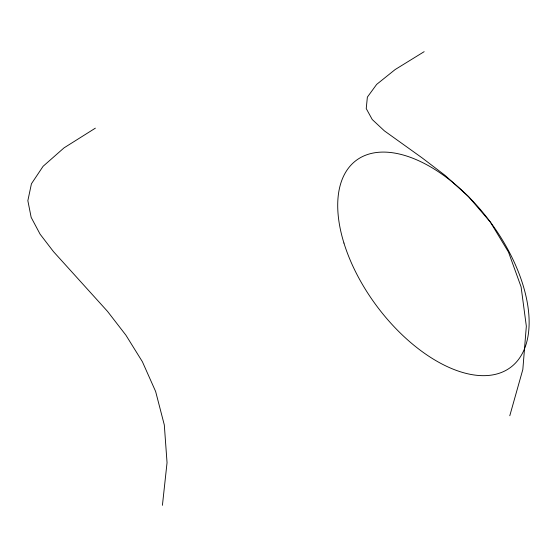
<?xml version="1.0" encoding="UTF-8"?>
<svg xmlns="http://www.w3.org/2000/svg" width="557" height="557" viewBox="0 0 557 557"><rect width="100%" height="100%" fill="white"/><g stroke="black" fill="none" stroke-linecap="round" stroke-linejoin="round"><path stroke-width="0.84" d="M162.421 505.324L167.044 462.686L164.308 424.935L155.633 391.474L142.39 361.73L125.917 335.189L107.508 311.363L53.5 251.646L40.125 234.225L31.157 217.369L27.85 200.68L31.429 183.782L43.091 166.299L64.027 147.87L95.358 128.166M509.787 415.745L522.835 369.479L526.337 326.214L521.094 286.869L508.485 252.049L490.285 221.999L468.5 196.607L445.182 175.476L422.262 157.993L384.379 130.86L372.25 119.532L366.234 108.566L367.369 97.127L376.65 84.406L395.164 69.548L424.156 51.676M343.941 243.047A129.106 70.642 53.3 0 0 507.622 369.388A129.106 70.642 53.3 0 0 448.733 179.173A129.106 70.642 53.3 0 0 343.941 243.047"/></g></svg>
